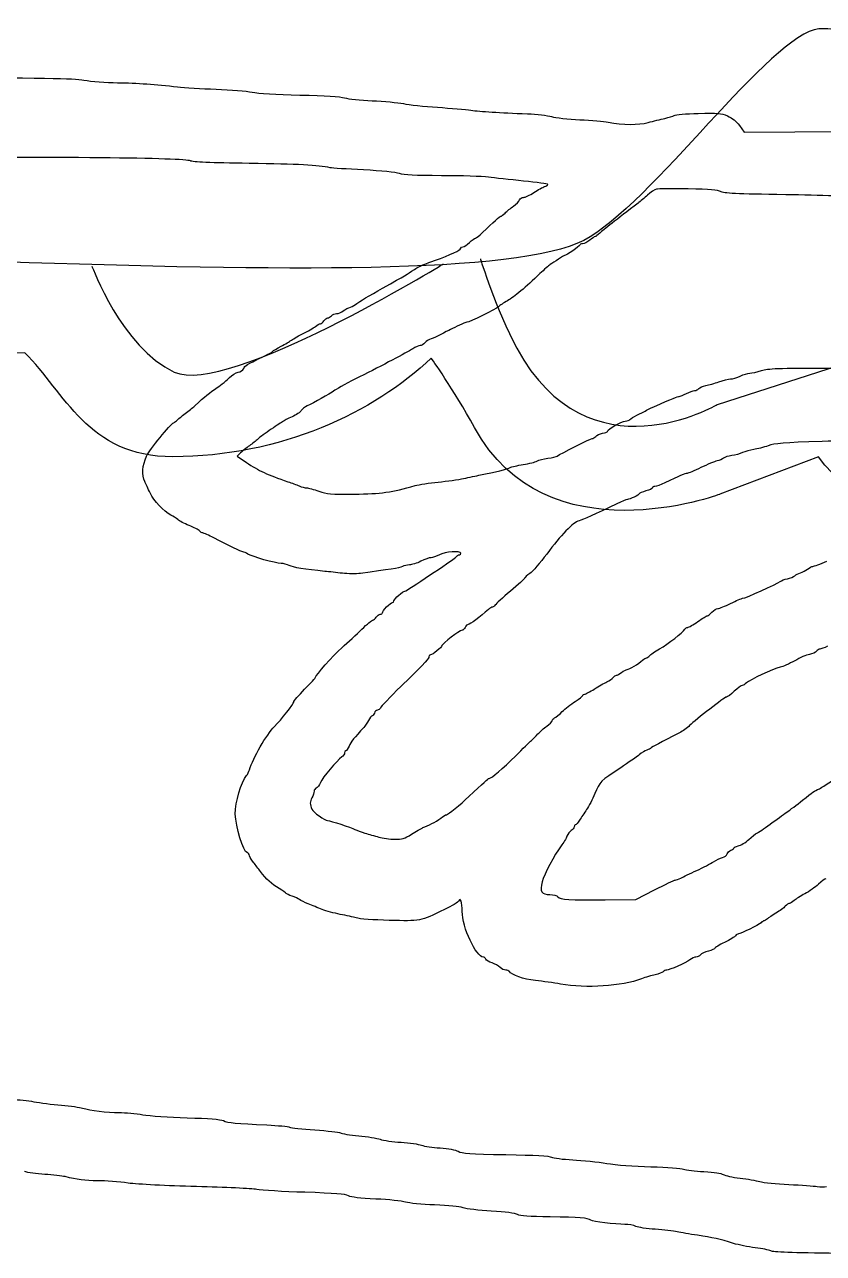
# Model space of a CAD drawing. Extents: x -192 to 192, y 100 to 188.
# Drawn here: x 48.11 to 66.67, y 137.76 to 166.3 of the extents above; entities that cross this region are included whole.
import ezdxf

# ---------------------------------------------------------------- set-up
doc = ezdxf.new("R2010")
doc.units = 0
doc.layers.add('Cut', color=7, linetype='CONTINUOUS')
doc.layers.add('Image', color=7, linetype='CONTINUOUS')

msp = doc.modelspace()

# ---------------------------------------------------------------- linework, layer by layer
at = {"layer": 'Cut', "color": 5}
for points in [[(64.212613, 157.477252), (67.020206, 158.379696), (67.621831, 161.036885), (68.92536, 164.94746)], [(48.111973, 158.674408), (37.98484, 158.450631)], [(66.557708, 156.261417), (64.266879, 155.390244)]]:
    msp.add_lwpolyline(points, dxfattribs=at)
for points in [[(66.568985, 166.20085), (65.466, 166.100579), (62.658408, 162.089731), (61.104204, 161.28756)], [(68.92536, 164.94746), (68.92536, 164.94746), (67.671969, 166.301123), (66.568985, 166.20085)], [(61.104204, 161.28756), (59.550002, 160.485392), (53.98495, 160.585663), (47.617727, 160.786204)], [(51.588671, 158.230371), (52.816417, 157.659327), (57.842781, 160.743962), (57.842781, 160.743962)], [(58.701933, 160.85935), (58.701933, 160.85935), (59.067521, 159.669762), (59.550002, 158.780779)], [(49.675679, 160.685858), (49.675679, 160.685858), (50.360929, 158.801415), (51.588671, 158.230371)], [(59.550002, 158.780779), (61.215492, 155.712067), (64.212613, 157.477252), (64.212613, 157.477252)], [(51.557708, 156.261417), (49.557708, 156.261417), (49.057708, 157.761417), (48.111973, 158.674408)], [(57.557708, 158.553083), (56.234217, 157.292158), (54.057708, 156.261417), (51.557708, 156.261417)], [(58.562602, 156.943771), (58.080121, 157.832754), (57.557708, 158.553083), (57.557708, 158.553083)], [(64.266879, 155.390244), (64.266879, 155.390244), (60.228092, 153.875058), (58.562602, 156.943771)], [(73.285744, 155.261417), (73.285744, 155.261417), (68.033798, 154.049808), (66.557708, 156.261417)]]:
    msp.add_open_spline(points, degree=3, dxfattribs=at)
at = {"layer": 'Image', "color": 7}
for points in [[(64.722892, 163.954292), (64.830975, 163.803783), (68.357475, 163.823025)], [(53.13035, 156.352787), (53.051308, 156.273133), (53.262892, 156.131258)], [(61.602788, 145.972025), (62.311371, 145.980042), (62.750038, 146.203604)]]:
    msp.add_lwpolyline(points, dxfattribs=at)
msp.add_lwpolyline([(57.098162, 147.491646)], close=True, dxfattribs=at)
for points in [[(45.406475, 165.074454), (48.663308, 165.064333), (49.227579, 165.055367), (49.489287, 165.009425)], [(49.489287, 165.009425), (49.656329, 164.980112), (50.005558, 164.953308), (50.265371, 164.94985)], [(50.265371, 164.94985), (50.743017, 164.943525), (51.1426, 164.916433), (51.665683, 164.854971)], [(51.665683, 164.854971), (51.823412, 164.836446), (52.225808, 164.81175), (52.55985, 164.800108)], [(52.55985, 164.800108), (52.893892, 164.788467), (53.270162, 164.757529), (53.395996, 164.731358)], [(53.395996, 164.731358), (53.539558, 164.701508), (53.954412, 164.676504), (54.509496, 164.664242)], [(54.509496, 164.664242), (55.104412, 164.651112), (55.443933, 164.629729), (55.546037, 164.598971)], [(55.546037, 164.598971), (55.629558, 164.573812), (55.918058, 164.543771), (56.187142, 164.532204)], [(56.187142, 164.532204), (56.456246, 164.520646), (56.782704, 164.489933), (56.9126, 164.46395)], [(56.9126, 164.46395), (57.042517, 164.437967), (57.39935, 164.399892), (57.705558, 164.379329)], [(57.705558, 164.379329), (58.011767, 164.358771), (58.360996, 164.328508), (58.481621, 164.312087)], [(58.481621, 164.312087), (58.709142, 164.281108), (59.131225, 164.254379), (59.797579, 164.228767)], [(59.797579, 164.228767), (60.010996, 164.220542), (60.261537, 164.191471), (60.354329, 164.164117)], [(60.354329, 164.164117), (60.447121, 164.136767), (60.743204, 164.103929), (61.012308, 164.091142)], [(62.986225, 164.122929), (63.079017, 164.143629), (63.177662, 164.175117), (63.205454, 164.192896)], [(63.205454, 164.192896), (63.233246, 164.210671), (63.484454, 164.231358), (63.763704, 164.238867)], [(63.763704, 164.238867), (64.228662, 164.251354), (64.285933, 164.24625), (64.443142, 164.17865)], [(64.443142, 164.17865), (64.562996, 164.127087), (64.647412, 164.059379), (64.722892, 163.954292)], [(61.012308, 164.091142), (61.281392, 164.078358), (61.577475, 164.053329), (61.670267, 164.035508)], [(61.670267, 164.035508), (62.018267, 163.968667), (62.374912, 163.965312), (62.601537, 164.026754)], [(62.601537, 164.026754), (62.720329, 164.058946), (62.893433, 164.102221), (62.986225, 164.122929)], [(51.961287, 163.1346), (51.835058, 163.202158), (48.915579, 163.232883), (44.714725, 163.210867)], [(53.327371, 163.075675), (52.423058, 163.088696), (52.0141, 163.106338), (51.961287, 163.1346)], [(55.208579, 162.976104), (54.923871, 163.035321), (54.473162, 163.059175), (53.327371, 163.075675)], [(55.984642, 162.924121), (55.604204, 162.943058), (55.254975, 162.966446), (55.208579, 162.976104)], [(56.820954, 162.841283), (56.733058, 162.8707), (56.405121, 162.903179), (55.984642, 162.924121)], [(57.799475, 162.790796), (57.169412, 162.792379), (56.930183, 162.804713), (56.820954, 162.841283)], [(58.886496, 162.755733), (58.747308, 162.773871), (58.258142, 162.789646), (57.799475, 162.790796)], [(59.704746, 162.666288), (59.393892, 162.697342), (59.025683, 162.7376), (58.886496, 162.755733)], [(60.269933, 162.585525), (60.269933, 162.598888), (60.0156, 162.635233), (59.704746, 162.666288)], [(59.945871, 162.400388), (60.0406, 162.462896), (60.152246, 162.524654), (60.193996, 162.537633)], [(60.193996, 162.537633), (60.235767, 162.550613), (60.269933, 162.572167), (60.269933, 162.585525)], [(62.791683, 162.476742), (62.750225, 162.466021), (62.65785, 162.404829), (62.586454, 162.340771)], [(63.534017, 162.483387), (63.167204, 162.49045), (62.833162, 162.487512), (62.791683, 162.476742)], [(64.285308, 162.420954), (64.221162, 162.458596), (64.041017, 162.473571), (63.534017, 162.483387)], [(59.472058, 162.084296), (59.538933, 162.130692), (59.6026, 162.195221), (59.613517, 162.2277)], [(59.613517, 162.2277), (59.624433, 162.260175), (59.664933, 162.28675), (59.703517, 162.28675)], [(59.703517, 162.28675), (59.7421, 162.28675), (59.851162, 162.337879), (59.945871, 162.400388)], [(62.367121, 162.155654), (61.865162, 161.770642), (61.55385, 161.525925), (61.479287, 161.457758)], [(62.586454, 162.340771), (62.515037, 162.276712), (62.41635, 162.193404), (62.367121, 162.155654)], [(65.803704, 162.348533), (64.634496, 162.367208), (64.354079, 162.380579), (64.285308, 162.420954)], [(67.558308, 162.29055), (67.381996, 162.309846), (66.592433, 162.335942), (65.803704, 162.348533)], [(59.175371, 161.8481), (59.188537, 161.8481), (59.233308, 161.882263), (59.274871, 161.924017)], [(59.274871, 161.924017), (59.316454, 161.965775), (59.405183, 162.0379), (59.472058, 162.084296)], [(58.749392, 161.468496), (59.0071, 161.719075), (59.151892, 161.8481), (59.175371, 161.8481)], [(58.44785, 161.240738), (58.504787, 161.296413), (58.566662, 161.341963), (58.585329, 161.341963)], [(58.585329, 161.341963), (58.603975, 161.341963), (58.677808, 161.398904), (58.749392, 161.468496)], [(61.242329, 161.291342), (61.187204, 161.24495), (61.112892, 161.206987), (61.077183, 161.206987)], [(61.366058, 161.3757), (61.353142, 161.3757), (61.297475, 161.337738), (61.242329, 161.291342)], [(61.479287, 161.457758), (61.429912, 161.412625), (61.378954, 161.3757), (61.366058, 161.3757)], [(57.638017, 160.823796), (58.011475, 160.951004), (58.245392, 161.0599), (58.245392, 161.106546)], [(58.245392, 161.106546), (58.245392, 161.124675), (58.267642, 161.139508), (58.294829, 161.139508)], [(58.294829, 161.139508), (58.322037, 161.139508), (58.390871, 161.185063), (58.44785, 161.240738)], [(61.012308, 161.178287), (61.012308, 161.153558), (60.693642, 160.93705), (60.657246, 160.93705)], [(61.077183, 161.206987), (61.041496, 161.206987), (61.012308, 161.194071), (61.012308, 161.178287)], [(57.169017, 160.614942), (57.250662, 160.669763), (57.461725, 160.763746), (57.638017, 160.823796)], [(60.324329, 160.725538), (60.289287, 160.702679), (60.1816, 160.608062), (60.085037, 160.515271)], [(60.5161, 160.852071), (60.445683, 160.805338), (60.359392, 160.7484), (60.324329, 160.725538)], [(60.657246, 160.93705), (60.650079, 160.93705), (60.586517, 160.898804), (60.5161, 160.852071)], [(56.423308, 160.175733), (57.004308, 160.501075), (56.964454, 160.4776), (57.169017, 160.614942)], [(60.085037, 160.515271), (59.755829, 160.198946), (59.48835, 159.975508), (59.330746, 159.885188)], [(55.832808, 159.82335), (55.869933, 159.856088), (56.135642, 160.014658), (56.423308, 160.175733)], [(59.330746, 159.885188), (59.244162, 159.835575), (59.150558, 159.77315), (59.122725, 159.746483)], [(55.242329, 159.53675), (55.265433, 159.564588), (55.318371, 159.587363), (55.359996, 159.587363)], [(55.359996, 159.587363), (55.401621, 159.587363), (55.471892, 159.615633), (55.516142, 159.650196)], [(55.516142, 159.650196), (55.560392, 159.684763), (55.634579, 159.724475), (55.680975, 159.738433)], [(55.680975, 159.738433), (55.727371, 159.752396), (55.795704, 159.790608), (55.832808, 159.82335)], [(59.122725, 159.746483), (59.059204, 159.685608), (58.447933, 159.384904), (58.387725, 159.384904)], [(54.567475, 159.114083), (54.6881, 159.175421), (54.823017, 159.25385), (54.867267, 159.288383)], [(54.867267, 159.288383), (54.911517, 159.322908), (54.964808, 159.351167), (54.985683, 159.351167)], [(54.985683, 159.351167), (55.006558, 159.351167), (55.0426, 159.381533), (55.065767, 159.41865)], [(55.065767, 159.41865), (55.088954, 159.455767), (55.128704, 159.486138), (55.154121, 159.486138)], [(55.154121, 159.486138), (55.179517, 159.486138), (55.219225, 159.508913), (55.242329, 159.53675)], [(58.218371, 159.3202), (58.149746, 159.284625), (58.055621, 159.238883), (58.009225, 159.218554)], [(58.387725, 159.384904), (58.363204, 159.384904), (58.286996, 159.355787), (58.218371, 159.3202)], [(54.297537, 158.961317), (54.325371, 158.983996), (54.44685, 159.052746), (54.567475, 159.114083)], [(57.555642, 159.000367), (57.506954, 158.988146), (57.441475, 158.948192), (57.410121, 158.911583)], [(57.784537, 159.102087), (57.70735, 159.058362), (57.60435, 159.012587), (57.555642, 159.000367)], [(58.009225, 159.218554), (57.962829, 159.198225), (57.861725, 159.145817), (57.784537, 159.102087)], [(53.632767, 158.577404), (53.758933, 158.638275), (53.868892, 158.698958), (53.8771, 158.712254)], [(53.8771, 158.712254), (53.885329, 158.725554), (53.971892, 158.777746), (54.069475, 158.828246)], [(54.069475, 158.828246), (54.167079, 158.878742), (54.269704, 158.938625), (54.297537, 158.961317)], [(57.131933, 158.771287), (56.971683, 158.671592), (56.433496, 158.387554), (55.890412, 158.116067)], [(57.301579, 158.8449), (57.273225, 158.8449), (57.196892, 158.811704), (57.131933, 158.771287)], [(57.410121, 158.911583), (57.378787, 158.874971), (57.329933, 158.844963), (57.301579, 158.8449)], [(53.202579, 158.311504), (53.236121, 158.382775), (53.260246, 158.397671), (53.632767, 158.577404)], [(52.873996, 158.101529), (52.930767, 158.158292), (53.020704, 158.213429), (53.07385, 158.224067)], [(53.07385, 158.224067), (53.126996, 158.234696), (53.184933, 158.274038), (53.202579, 158.311504)], [(64.740829, 158.136437), (64.815058, 158.172288), (64.914787, 158.202142), (64.962454, 158.202771)], [(64.962454, 158.202771), (65.010121, 158.203812), (65.1316, 158.230496), (65.232392, 158.262971)], [(65.232392, 158.262971), (65.395537, 158.315533), (65.578683, 158.322021), (66.900329, 158.322021)], [(52.070537, 157.452475), (52.294579, 157.657629), (52.41685, 157.757442), (52.580933, 157.869121)], [(52.580933, 157.869121), (52.68535, 157.940179), (52.817225, 158.044758), (52.873996, 158.101529)], [(55.890412, 158.116067), (55.643704, 157.992738), (55.385558, 157.853338), (55.316787, 157.806292)], [(63.776246, 157.846096), (63.797725, 157.871992), (63.871704, 157.903246), (63.940642, 157.91555)], [(63.940642, 157.91555), (64.009579, 157.927867), (64.146267, 157.967408), (64.244392, 158.003442)], [(64.244392, 158.003442), (64.342517, 158.039471), (64.463996, 158.069458), (64.514329, 158.070092)], [(64.514329, 158.070092), (64.564662, 158.071133), (64.6666, 158.100575), (64.740829, 158.136437)], [(55.316787, 157.806292), (55.1736, 157.708333), (54.838162, 157.51815), (54.678392, 157.444321)], [(62.733162, 157.423408), (63.177704, 157.620221), (63.284683, 157.664046), (63.320579, 157.664046)], [(63.320579, 157.664046), (63.342267, 157.664046), (63.419558, 157.694412), (63.49235, 157.731529)], [(63.49235, 157.731529), (63.565162, 157.768646), (63.650017, 157.799013), (63.680933, 157.799013)], [(63.680933, 157.799013), (63.711871, 157.799013), (63.754746, 157.820196), (63.776246, 157.846096)], [(51.6636, 157.119958), (51.694954, 157.150113), (51.787954, 157.226833), (51.870267, 157.29045)], [(51.870267, 157.29045), (51.952579, 157.354075), (52.042704, 157.426979), (52.070537, 157.452475)], [(54.537517, 157.333625), (54.519683, 157.300304), (54.424246, 157.23575), (54.325412, 157.190167)], [(54.678392, 157.444321), (54.618746, 157.416767), (54.55535, 157.366942), (54.537517, 157.333625)], [(62.340392, 157.227758), (62.417225, 157.2631), (62.502871, 157.306463), (62.530704, 157.3241)], [(62.530704, 157.3241), (62.558537, 157.341754), (62.649642, 157.386429), (62.733162, 157.423408)], [(50.942933, 156.272667), (51.019142, 156.433721), (51.493621, 157.017938), (51.576287, 157.052471)], [(51.576287, 157.052471), (51.592954, 157.059429), (51.632246, 157.0898), (51.6636, 157.119958)], [(54.111996, 157.0816), (54.093433, 157.067458), (53.971954, 156.986521), (53.842058, 156.901721)], [(54.325412, 157.190167), (54.2266, 157.144583), (54.130558, 157.095729), (54.111996, 157.0816)], [(61.653412, 156.8523), (61.653412, 156.900454), (61.985329, 157.090425), (62.069475, 157.090425)], [(62.069475, 157.090425), (62.116808, 157.090425), (62.165725, 157.106863), (62.178121, 157.12695)], [(62.178121, 157.12695), (62.190558, 157.14705), (62.263579, 157.192412), (62.340392, 157.227758)], [(53.842058, 156.901721), (53.712142, 156.816921), (53.572787, 156.7146), (53.532371, 156.67435)], [(61.301704, 156.685517), (61.323579, 156.685517), (61.360017, 156.707883), (61.382725, 156.735233)], [(61.382725, 156.735233), (61.405412, 156.762575), (61.4756, 156.794642), (61.538683, 156.806475)], [(61.538683, 156.806475), (61.601767, 156.818304), (61.653412, 156.838929), (61.653412, 156.8523)], [(53.334142, 156.516804), (53.265537, 156.470408), (53.173829, 156.3966), (53.13035, 156.352787)], [(53.532371, 156.67435), (53.491954, 156.634092), (53.402767, 156.5632), (53.334142, 156.516804)], [(60.488454, 156.278838), (60.554537, 156.331633), (61.262204, 156.685517), (61.301704, 156.685517)], [(65.056558, 156.430321), (64.975704, 156.418775), (64.858037, 156.386237), (64.795079, 156.358021)], [(65.389475, 156.516662), (65.287246, 156.480737), (65.137433, 156.441879), (65.056558, 156.430321)], [(66.646287, 156.618575), (65.736579, 156.5875), (65.547371, 156.572154), (65.389475, 156.516662)], [(67.999621, 156.619742), (67.801433, 156.644596), (67.397933, 156.644246), (66.646287, 156.618575)], [(50.901954, 155.684421), (50.829121, 155.835217), (50.845204, 156.066088), (50.942933, 156.272667)], [(59.699162, 156.080875), (59.834954, 156.101946), (59.977162, 156.138575), (60.015204, 156.162271)], [(60.015204, 156.162271), (60.053267, 156.185975), (60.167517, 156.215675), (60.269121, 156.228287)], [(60.269121, 156.228287), (60.370725, 156.240887), (60.469433, 156.263633), (60.488454, 156.278838)], [(64.200954, 156.16535), (64.145267, 156.152613), (63.975933, 156.082237), (63.824642, 156.008975)], [(64.352787, 156.230146), (64.324954, 156.207242), (64.256621, 156.178079), (64.200954, 156.16535)], [(64.542017, 156.28925), (64.465787, 156.279654), (64.380621, 156.25305), (64.352787, 156.230146)], [(64.795079, 156.358021), (64.732142, 156.329792), (64.618267, 156.298842), (64.542017, 156.28925)], [(53.262892, 156.131258), (53.555704, 155.9349), (53.751829, 155.844067), (54.2301, 155.683288)], [(58.700954, 155.838542), (59.034329, 155.904908), (59.334912, 155.979754), (59.393058, 156.010871)], [(59.393058, 156.010871), (59.425621, 156.028312), (59.563392, 156.059821), (59.699162, 156.080875)], [(63.506308, 155.875758), (63.463808, 155.875758), (63.321246, 155.814883), (62.985746, 155.653471)], [(63.824642, 156.008975), (63.67335, 155.935704), (63.5301, 155.875758), (63.506308, 155.875758)], [(51.0271, 155.420187), (50.983642, 155.512979), (50.927329, 155.631879), (50.901954, 155.684421)], [(54.2301, 155.683288), (54.3136, 155.655208), (54.429767, 155.611087), (54.488246, 155.585254)], [(54.488246, 155.585254), (54.546725, 155.559408), (54.626392, 155.538279), (54.665267, 155.538279)], [(55.772308, 155.393154), (56.388829, 155.399271), (56.648329, 155.435637), (57.182537, 155.590854)], [(57.182537, 155.590854), (57.275329, 155.617825), (57.518287, 155.655313), (57.722412, 155.674175)], [(57.722412, 155.674175), (57.926558, 155.693042), (58.192287, 155.730187), (58.312912, 155.756717)], [(58.312912, 155.756717), (58.433537, 155.78325), (58.608162, 155.820079), (58.700954, 155.838542)], [(62.757975, 155.572075), (62.725767, 155.572075), (62.699412, 155.557113), (62.699412, 155.538821)], [(62.985746, 155.653471), (62.892683, 155.608696), (62.790183, 155.572075), (62.757975, 155.572075)], [(51.507975, 154.908325), (51.342829, 154.993725), (51.111517, 155.239963), (51.0271, 155.420187)], [(54.665267, 155.538279), (54.704142, 155.538279), (54.830912, 155.50425), (54.946975, 155.462675)], [(54.946975, 155.462675), (55.13935, 155.393746), (55.212329, 155.387608), (55.772308, 155.393154)], [(62.395725, 155.405613), (62.395725, 155.377392), (62.174121, 155.268396), (62.116767, 155.268396)], [(62.547579, 155.467329), (62.464058, 155.4463), (62.395725, 155.418529), (62.395725, 155.405613)], [(62.699412, 155.538821), (62.699412, 155.520525), (62.631079, 155.488354), (62.547579, 155.467329)], [(61.873267, 155.170467), (61.361892, 154.9238), (61.081017, 154.797596), (60.995787, 154.7762)], [(62.116767, 155.268396), (62.094496, 155.268396), (61.984933, 155.224329), (61.873267, 155.170467)], [(51.668475, 154.800796), (51.635579, 154.8313), (51.56335, 154.879688), (51.507975, 154.908325)], [(51.933267, 154.664288), (51.820538, 154.708867), (51.701371, 154.7703), (51.668475, 154.800796)], [(60.995787, 154.7762), (60.864558, 154.743271), (60.565204, 154.435171), (60.2446, 154.003058)], [(52.176017, 154.53775), (52.155267, 154.562775), (52.046017, 154.619713), (51.933267, 154.664288)], [(52.251808, 154.491533), (52.230892, 154.491533), (52.196787, 154.512742), (52.176017, 154.53775)], [(52.509183, 154.375083), (52.388558, 154.438729), (52.272746, 154.491133), (52.251808, 154.491533)], [(53.183808, 154.053625), (53.145162, 154.053625), (52.869475, 154.184988), (52.509183, 154.375083)], [(53.299037, 154.001925), (53.255662, 154.03035), (53.203808, 154.053625), (53.183808, 154.053625)], [(54.071454, 153.784096), (53.941517, 153.785138), (53.395683, 153.938617), (53.299037, 154.001925)], [(56.948496, 153.142629), (56.984662, 153.142629), (58.053454, 153.855488), (58.120162, 153.9241)], [(57.554162, 153.917633), (57.516767, 153.916592), (57.410267, 153.879233), (57.317475, 153.833596)], [(57.748058, 153.986183), (57.678808, 153.949067), (57.591558, 153.918217), (57.554162, 153.917633)], [(58.245392, 154.019929), (58.245392, 154.082488), (57.881725, 154.057813), (57.748058, 153.986183)], [(58.120162, 153.9241), (58.153371, 153.958242), (58.195121, 153.986183), (58.212954, 153.986183)], [(58.212954, 153.986183), (58.230787, 153.986183), (58.245392, 154.001371), (58.245392, 154.019929)], [(60.2446, 154.003058), (60.093142, 153.798917), (59.915412, 153.595767), (59.849662, 153.551617)], [(54.259933, 153.735054), (54.208225, 153.761804), (54.123413, 153.783862), (54.071454, 153.784096)], [(55.090475, 153.6002), (54.620308, 153.646438), (54.344808, 153.691167), (54.259933, 153.735054)], [(55.494267, 153.555725), (55.364975, 153.571054), (55.183267, 153.591071), (55.090475, 153.6002)], [(56.888517, 153.712408), (56.826683, 153.679308), (56.570975, 153.637175), (55.916037, 153.552142)], [(57.053746, 153.750296), (57.001496, 153.750296), (56.927142, 153.733075), (56.888517, 153.712408)], [(57.317475, 153.833596), (57.224683, 153.78795), (57.105996, 153.750463), (57.053746, 153.750296)], [(66.141121, 153.56505), (66.187517, 153.579083), (66.261704, 153.618837), (66.305954, 153.6534)], [(66.305954, 153.6534), (66.350204, 153.687967), (66.405954, 153.716246), (66.429808, 153.716246)], [(66.429808, 153.716246), (66.453683, 153.716246), (66.599683, 153.769779), (66.754246, 153.835221)], [(55.916037, 153.552142), (55.81335, 153.538804), (55.623558, 153.540437), (55.494267, 153.555725)], [(59.7301, 153.443842), (59.7301, 153.428713), (59.582037, 153.292487), (59.4011, 153.141133)], [(59.849662, 153.551617), (59.783892, 153.507479), (59.7301, 153.458975), (59.7301, 153.443842)], [(64.794496, 152.973917), (64.849142, 152.973917), (65.60235, 153.309896), (65.668746, 153.363883)], [(65.668746, 153.363883), (65.696579, 153.386521), (65.772496, 153.416025), (65.837454, 153.429438)], [(65.837454, 153.429438), (65.902412, 153.442837), (65.978329, 153.4731), (66.006162, 153.496679)], [(66.006162, 153.496679), (66.033996, 153.520258), (66.094725, 153.551025), (66.141121, 153.56505)], [(56.693246, 152.914867), (56.693246, 152.955725), (56.902704, 153.142629), (56.948496, 153.142629)], [(59.4011, 153.141133), (59.220162, 152.989767), (59.059975, 152.844675), (59.045142, 152.818692)], [(56.423308, 152.639088), (56.423308, 152.659067), (56.467683, 152.719804), (56.521933, 152.774054)], [(56.521933, 152.774054), (56.576183, 152.828296), (56.636912, 152.872688), (56.656912, 152.872688)], [(56.656912, 152.872688), (56.676892, 152.872688), (56.693246, 152.891667), (56.693246, 152.914867)], [(58.986079, 152.771463), (58.968433, 152.771463), (58.924746, 152.744892), (58.888954, 152.712417)], [(59.045142, 152.818692), (59.030287, 152.792721), (59.003704, 152.771463), (58.986079, 152.771463)], [(64.08285, 152.653363), (64.126433, 152.699758), (64.188975, 152.737721), (64.221829, 152.737721)], [(64.221829, 152.737721), (64.254704, 152.737721), (64.387475, 152.790863), (64.516912, 152.855817)], [(64.516912, 152.855817), (64.646329, 152.920771), (64.771246, 152.973917), (64.794496, 152.973917)], [(55.947663, 152.256892), (56.068204, 152.372879), (56.182913, 152.467779), (56.202579, 152.467779)], [(56.202579, 152.467779), (56.222267, 152.467779), (56.257329, 152.49815), (56.280496, 152.535267)], [(56.280496, 152.535267), (56.303683, 152.572383), (56.345287, 152.60275), (56.372975, 152.60275)], [(56.372975, 152.60275), (56.400642, 152.60275), (56.423308, 152.619096), (56.423308, 152.639088)], [(58.888954, 152.712417), (58.701183, 152.542017), (58.461058, 152.366554), (58.415621, 152.366554)], [(63.51935, 152.299113), (63.541621, 152.299113), (63.647308, 152.359867), (63.754204, 152.434079)], [(63.754204, 152.434079), (63.861121, 152.508283), (63.960975, 152.569008), (63.9761, 152.569008)], [(63.9761, 152.569008), (63.991225, 152.569008), (64.039267, 152.606967), (64.08285, 152.653363)], [(55.48535, 151.826854), (55.619079, 151.947379), (55.827121, 152.140904), (55.947663, 152.256892)], [(58.276079, 152.231588), (58.224954, 152.231588), (57.808267, 151.91655), (57.807454, 151.877292)], [(58.346662, 152.299071), (58.326787, 152.261954), (58.295037, 152.231588), (58.276079, 152.231588)], [(58.415621, 152.366554), (58.397558, 152.366554), (58.366517, 152.336187), (58.346662, 152.299071)], [(62.863642, 151.79965), (63.067454, 151.915883), (63.4076, 152.178188), (63.45185, 152.253283)], [(63.45185, 152.253283), (63.466683, 152.278467), (63.497058, 152.299079), (63.51935, 152.299113)], [(57.807454, 151.877292), (57.806412, 151.836171), (57.588204, 151.657967), (57.538642, 151.657967)], [(66.771579, 151.860421), (66.691496, 151.823304), (66.609829, 151.792933), (66.590121, 151.792933)], [(54.871163, 151.138638), (54.871163, 151.186088), (55.268954, 151.631817), (55.48535, 151.826854)], [(57.5031, 151.615283), (57.5031, 151.567033), (57.489725, 151.552829), (56.856767, 150.929008)], [(57.538642, 151.657967), (57.519079, 151.657967), (57.5031, 151.638754), (57.5031, 151.615283)], [(62.471662, 151.537758), (62.504121, 151.566754), (62.544017, 151.590479), (62.560308, 151.590479)], [(62.560308, 151.590479), (62.5766, 151.590479), (62.608746, 151.61315), (62.631746, 151.640871)], [(62.631746, 151.640871), (62.654746, 151.668596), (62.7591, 151.740042), (62.863642, 151.79965)], [(66.348621, 151.671208), (66.280892, 151.658967), (66.126788, 151.592063), (66.006163, 151.522533)], [(66.513038, 151.743208), (66.49035, 151.715867), (66.41635, 151.683463), (66.348621, 151.671208)], [(66.590121, 151.792933), (66.570413, 151.792933), (66.535725, 151.770558), (66.513038, 151.743208)], [(61.9816, 151.253058), (62.028808, 151.290175), (62.087454, 151.320542), (62.111975, 151.320542)], [(62.111975, 151.320542), (62.159246, 151.320542), (62.372787, 151.4495), (62.471662, 151.537758)], [(65.668746, 151.370671), (65.50885, 151.336213), (64.95785, 151.081729), (64.88435, 151.008425)], [(66.006163, 151.522533), (65.885538, 151.453013), (65.733683, 151.384675), (65.668746, 151.370671)], [(54.618079, 150.861708), (54.757267, 151.004104), (54.871163, 151.128717), (54.871163, 151.138638)], [(61.349725, 150.866308), (61.451787, 150.930525), (61.582058, 151.004979), (61.639204, 151.03175)], [(61.639204, 151.03175), (61.696371, 151.058533), (61.762767, 151.104096), (61.786746, 151.133008)], [(61.786746, 151.133008), (61.810746, 151.161912), (61.8451, 151.185571), (61.8631, 151.185571)], [(61.8631, 151.185571), (61.8811, 151.185571), (61.934433, 151.215942), (61.9816, 151.253058)], [(64.88435, 151.008425), (64.851808, 150.97595), (64.807892, 150.949375), (64.786767, 150.949375)], [(54.365017, 150.564725), (54.365017, 150.585688), (54.478892, 150.719329), (54.618079, 150.861708)], [(56.856767, 150.929008), (56.60335, 150.67925), (56.387454, 150.452596), (56.376996, 150.425329)], [(60.902642, 150.577337), (61.000058, 150.639738), (61.079787, 150.703425), (61.079787, 150.718854)], [(61.079787, 150.718854), (61.079787, 150.734292), (61.098767, 150.747512), (61.121954, 150.748229)], [(61.121954, 150.748229), (61.145162, 150.749271), (61.247642, 150.802092), (61.349725, 150.866308)], [(64.601933, 150.814408), (64.521413, 150.740175), (64.439413, 150.679438), (64.419704, 150.679438)], [(64.786767, 150.949375), (64.765642, 150.949375), (64.682475, 150.888642), (64.601933, 150.814408)], [(53.914163, 149.994017), (54.078329, 150.159133), (54.365017, 150.522029), (54.365017, 150.564725)], [(60.6046, 150.341233), (60.671079, 150.408688), (60.805204, 150.514933), (60.902642, 150.577337)], [(64.419704, 150.679438), (64.378829, 150.679438), (63.710308, 150.161092), (63.564704, 150.016508)], [(56.185725, 150.240792), (56.168912, 150.240792), (56.131162, 150.194425), (56.101871, 150.137771)], [(56.237767, 150.308275), (56.225975, 150.271158), (56.202558, 150.240792), (56.185725, 150.240792)], [(56.308579, 150.375758), (56.281412, 150.375758), (56.249537, 150.345392), (56.237767, 150.308275)], [(56.376996, 150.425329), (56.366558, 150.398071), (56.335746, 150.375758), (56.308579, 150.375758)], [(60.370267, 150.132179), (60.370267, 150.155958), (60.396496, 150.185133), (60.427454, 150.197008)], [(60.427454, 150.197008), (60.458392, 150.208879), (60.5381, 150.273783), (60.6046, 150.341233)], [(53.335913, 148.992313), (53.415433, 149.261808), (53.73285, 149.811658), (53.914163, 149.994017)], [(55.991329, 149.97415), (55.770892, 149.740833), (55.688767, 149.636592), (55.649829, 149.540638)], [(56.101871, 150.137771), (56.072558, 150.081104), (56.022829, 150.007471), (55.991329, 149.97415)], [(60.037225, 149.822438), (60.085517, 149.876225), (60.179996, 149.958196), (60.247183, 150.004592)], [(60.247183, 150.004592), (60.314371, 150.050988), (60.369746, 150.1084), (60.370267, 150.132179)], [(63.564704, 150.016508), (63.511704, 149.963879), (63.405413, 149.888875), (63.328496, 149.849842)], [(59.515183, 149.308929), (59.684621, 149.478129), (59.851642, 149.640871), (59.886329, 149.670596)], [(59.886329, 149.670596), (59.921037, 149.700321), (59.988933, 149.76865), (60.037225, 149.822438)], [(63.328496, 149.849842), (62.8916, 149.628079), (62.680642, 149.515413), (62.665663, 149.495854)], [(55.546037, 149.382271), (55.546037, 149.355488), (55.518246, 149.313729), (55.484246, 149.289479)], [(55.575683, 149.430975), (55.559392, 149.430975), (55.546037, 149.409054), (55.546037, 149.382271)], [(55.649829, 149.540638), (55.62535, 149.480321), (55.591996, 149.430975), (55.575683, 149.430975)], [(58.905537, 148.789858), (58.955412, 148.789858), (59.22635, 149.020571), (59.515183, 149.308929)], [(62.3931, 149.339225), (62.336183, 149.291333), (62.142683, 149.156067), (61.963079, 149.038633)], [(62.572683, 149.450058), (62.53085, 149.436992), (62.450038, 149.387117), (62.3931, 149.339225)], [(62.665663, 149.495854), (62.656392, 149.483725), (62.614558, 149.463113), (62.572683, 149.450058)], [(55.484246, 149.289479), (55.367308, 149.206029), (55.030537, 148.806563), (54.983579, 148.695613)], [(61.963079, 149.038633), (61.497392, 148.73415), (61.468121, 148.704921), (61.361975, 148.438558)], [(53.006829, 147.963171), (53.005371, 148.236633), (53.142433, 148.703254), (53.26935, 148.857342)], [(53.26935, 148.857342), (53.292267, 148.885179), (53.322225, 148.945917), (53.335913, 148.992313)], [(58.43535, 148.36925), (58.764912, 148.681554), (58.885954, 148.789858), (58.905537, 148.789858)], [(66.579788, 148.549963), (66.626183, 148.57045), (66.8151, 148.693546), (66.9996, 148.823504)], [(54.837246, 148.491008), (54.837246, 148.460525), (54.814621, 148.392617), (54.787246, 148.340117)], [(54.886996, 148.565463), (54.859746, 148.555025), (54.83735, 148.521504), (54.837246, 148.491008)], [(54.983579, 148.695613), (54.957725, 148.634488), (54.914246, 148.575925), (54.886996, 148.565463)], [(61.361975, 148.438558), (61.309538, 148.307004), (61.223746, 148.138629), (61.171288, 148.0644)], [(66.187267, 148.283133), (66.435558, 148.482625), (66.450933, 148.493063), (66.579788, 148.549963)], [(54.787246, 148.340117), (54.737537, 148.244825), (54.737121, 148.184367), (54.785371, 148.072783)], [(57.912058, 147.9463), (57.945225, 147.9463), (58.243225, 148.187167), (58.43535, 148.36925)], [(65.820579, 148.004358), (65.894808, 148.055275), (66.059829, 148.180725), (66.187267, 148.283133)], [(53.281787, 147.069), (53.198454, 147.069), (53.008225, 147.687613), (53.006829, 147.963171)], [(54.785371, 148.072783), (54.813621, 148.007504), (55.087183, 147.811638), (55.151225, 147.810838)], [(57.570579, 147.739829), (57.635538, 147.769879), (57.7316, 147.828625), (57.784058, 147.870379)], [(57.784058, 147.870379), (57.836517, 147.912138), (57.894121, 147.9463), (57.912058, 147.9463)], [(61.171288, 148.0644), (61.11885, 147.990167), (61.044933, 147.880079), (61.007038, 147.819767)], [(65.432538, 147.725846), (65.571725, 147.828108), (65.74635, 147.953429), (65.820579, 148.004358)], [(55.151225, 147.810838), (55.218392, 147.809796), (55.696225, 147.655054), (55.784371, 147.605546)], [(55.784371, 147.605546), (55.829558, 147.580146), (55.934892, 147.540971), (56.018412, 147.518504)], [(57.098183, 147.491633), (57.200267, 147.555617), (57.321725, 147.625338), (57.368121, 147.646575)], [(57.368121, 147.646575), (57.414517, 147.667808), (57.505621, 147.709775), (57.570579, 147.739829)], [(60.877329, 147.660683), (60.877329, 147.6335), (60.848558, 147.595854), (60.813392, 147.577042)], [(60.907725, 147.710104), (60.891017, 147.710104), (60.877329, 147.687867), (60.877329, 147.660683)], [(61.007038, 147.819767), (60.969142, 147.75945), (60.924454, 147.710104), (60.907725, 147.710104)], [(65.128871, 147.518238), (65.156704, 147.530171), (65.29335, 147.623596), (65.432538, 147.725846)], [(56.018412, 147.518504), (56.101912, 147.496021), (56.246162, 147.455046), (56.338954, 147.427442)], [(56.338954, 147.427442), (56.431746, 147.399833), (56.598767, 147.376817), (56.710121, 147.376279)], [(56.710121, 147.376279), (56.883454, 147.375238), (56.939287, 147.392054), (57.098162, 147.491646)], [(60.713621, 147.449317), (60.693913, 147.397892), (60.632663, 147.295075), (60.577496, 147.220842)], [(60.813392, 147.577042), (60.778225, 147.558221), (60.733329, 147.500742), (60.713621, 147.449317)], [(64.695017, 147.221904), (64.75335, 147.234704), (64.863433, 147.301746), (64.939642, 147.370867)], [(64.939642, 147.370867), (65.015871, 147.439988), (65.101017, 147.5063), (65.128871, 147.518238)], [(53.338225, 146.993079), (53.325142, 147.034838), (53.299746, 147.069), (53.281787, 147.069)], [(60.577496, 147.220842), (60.422621, 147.012396), (60.184808, 146.563254), (60.137392, 146.38965)], [(64.326267, 146.952208), (64.376642, 146.964463), (64.426767, 147.002571), (64.437663, 147.036892)], [(64.437663, 147.036892), (64.448558, 147.071213), (64.487058, 147.108688), (64.523225, 147.120163)], [(64.523225, 147.120163), (64.559392, 147.131646), (64.588975, 147.153988), (64.588975, 147.169825)], [(64.588975, 147.169825), (64.588975, 147.185663), (64.636704, 147.209092), (64.695017, 147.221904)], [(53.433287, 146.830388), (53.394058, 146.878113), (53.351287, 146.951325), (53.338225, 146.993079)], [(53.588954, 146.631129), (53.542558, 146.692996), (53.472496, 146.782663), (53.433287, 146.830388)], [(63.728558, 146.651196), (63.877017, 146.720758), (64.051642, 146.811925), (64.1166, 146.853796)], [(64.1166, 146.853796), (64.181538, 146.895671), (64.275892, 146.939958), (64.326267, 146.952208)], [(54.021996, 146.234892), (53.853308, 146.332713), (53.724037, 146.451), (53.588954, 146.631129)], [(63.228121, 146.427538), (63.249808, 146.427538), (63.310558, 146.449692), (63.363079, 146.476317)], [(63.363079, 146.476317), (63.415621, 146.50295), (63.580079, 146.581646), (63.728558, 146.651196)], [(66.726892, 146.461217), (66.710912, 146.461217), (66.635746, 146.403125), (66.559871, 146.332637)], [(54.190037, 146.118933), (54.184246, 146.132492), (54.108579, 146.184675), (54.021996, 146.234892)], [(60.137392, 146.38965), (60.076621, 146.167196), (60.12285, 146.090471), (60.317621, 146.090471)], [(62.750038, 146.203604), (62.991288, 146.326575), (63.206433, 146.427338), (63.228121, 146.427538)], [(66.559871, 146.332637), (66.483996, 146.262146), (66.341746, 146.162554), (66.243746, 146.111308)], [(54.325017, 146.054367), (54.256621, 146.076313), (54.195892, 146.105371), (54.190037, 146.118933)], [(54.499996, 145.974208), (54.472162, 145.996342), (54.393412, 146.032417), (54.325017, 146.054367)], [(54.702433, 145.873921), (54.618933, 145.906933), (54.527829, 145.952067), (54.499996, 145.974208)], [(55.022996, 145.746858), (54.930204, 145.783733), (54.785954, 145.840904), (54.702433, 145.873921)], [(58.201683, 145.944496), (58.191037, 145.916763), (58.040892, 145.826437), (57.867996, 145.743771)], [(58.278621, 145.698029), (58.277579, 145.913821), (58.238537, 146.040513), (58.201683, 145.944496)], [(60.317621, 146.090471), (60.404496, 146.090471), (60.480704, 146.070542), (60.504767, 146.041538)], [(60.504767, 146.041538), (60.559475, 145.975633), (60.765871, 145.962567), (61.602788, 145.972025)], [(65.886892, 145.888017), (65.865433, 145.888017), (65.820496, 145.857788), (65.787058, 145.820842)], [(65.995746, 145.953087), (65.957329, 145.9173), (65.90835, 145.888017), (65.886892, 145.888017)], [(66.243746, 146.111308), (66.145767, 146.060071), (66.034162, 145.988875), (65.995746, 145.953087)], [(55.444767, 145.632812), (55.305579, 145.658667), (55.115787, 145.709988), (55.022996, 145.746858)], [(55.815933, 145.548), (55.750996, 145.568796), (55.583954, 145.606954), (55.444767, 145.632812)], [(57.867996, 145.743771), (57.290454, 145.467588), (57.313829, 145.472167), (56.584121, 145.492275)], [(58.770662, 144.639554), (58.603079, 144.639554), (58.279517, 145.335604), (58.278621, 145.698029)], [(65.570954, 145.662767), (65.485517, 145.612787), (65.395558, 145.551913), (65.371037, 145.527504)], [(65.787058, 145.820842), (65.753621, 145.783892), (65.656371, 145.712758), (65.570954, 145.662767)], [(56.584121, 145.492275), (56.226579, 145.502187), (55.880892, 145.527208), (55.815933, 145.548)], [(65.224017, 145.439079), (65.170496, 145.386217), (64.751246, 145.179429), (64.697621, 145.179429)], [(65.297538, 145.483113), (65.281621, 145.483113), (65.248537, 145.463296), (65.224017, 145.439079)], [(65.371037, 145.527504), (65.346517, 145.503092), (65.313433, 145.483113), (65.297538, 145.483113)], [(64.632788, 145.136146), (64.617954, 145.112337), (64.503329, 145.043058), (64.378058, 144.982196)], [(64.697621, 145.179429), (64.676808, 145.179429), (64.647642, 145.159954), (64.632788, 145.136146)], [(64.003163, 144.779237), (63.922246, 144.758854), (63.836871, 144.7191), (63.813454, 144.690871)], [(64.150288, 144.843904), (64.150288, 144.828708), (64.084079, 144.799608), (64.003163, 144.779237)], [(64.378058, 144.982196), (64.252788, 144.921321), (64.150288, 144.8591), (64.150288, 144.843904)], [(58.829892, 144.592346), (58.819871, 144.618304), (58.793287, 144.639554), (58.770662, 144.639554)], [(58.972392, 144.504079), (58.903975, 144.526654), (58.839871, 144.566375), (58.829892, 144.592346)], [(59.160329, 144.399454), (59.125371, 144.434421), (59.040788, 144.4815), (58.972392, 144.504079)], [(63.572788, 144.578671), (63.475433, 144.505025), (63.097913, 144.335871), (63.030892, 144.335871)], [(63.712058, 144.639554), (63.679704, 144.639554), (63.617037, 144.612158), (63.572788, 144.578671)], [(63.813454, 144.690871), (63.790038, 144.662646), (63.744413, 144.639554), (63.712058, 144.639554)], [(59.289412, 144.335871), (59.253392, 144.335871), (59.195287, 144.364492), (59.160329, 144.399454)], [(59.375892, 144.301888), (59.36435, 144.320583), (59.325433, 144.335871), (59.289412, 144.335871)], [(59.983121, 144.095217), (59.699204, 144.1267), (59.426892, 144.219375), (59.375892, 144.301888)], [(62.762496, 144.230767), (62.681392, 144.213008), (62.5391, 144.169858), (62.446308, 144.134896)], [(62.946392, 144.299463), (62.926371, 144.279438), (62.8436, 144.248521), (62.762496, 144.230767)], [(63.030892, 144.335871), (63.004454, 144.335871), (62.966413, 144.319496), (62.946392, 144.299463)], [(60.562787, 144.013125), (60.410996, 144.039762), (60.150142, 144.0767), (59.983121, 144.095217)], [(62.446308, 144.134896), (61.986642, 143.961658), (61.1606, 143.908263), (60.562787, 144.013125)], [(47.832808, 141.331383), (47.964392, 141.330342), (48.185954, 141.307954), (48.325142, 141.280958)], [(48.325142, 141.280958), (48.464329, 141.253967), (48.751871, 141.21685), (48.964162, 141.198471)], [(48.964162, 141.198471), (49.176412, 141.180092), (49.3966, 141.150588), (49.453433, 141.132904)], [(49.453433, 141.132904), (49.630371, 141.077829), (50.030496, 141.029042), (50.305537, 141.028988)], [(50.305537, 141.028988), (50.450433, 141.028988), (50.698079, 141.006), (50.855829, 140.977963)], [(50.855829, 140.977963), (51.015787, 140.949525), (51.470912, 140.91785), (51.884954, 140.906346)], [(51.884954, 140.906346), (52.391746, 140.892258), (52.659412, 140.871371), (52.728517, 140.840538)], [(52.728517, 140.840538), (52.838808, 140.791325), (53.021267, 140.773221), (53.740787, 140.740058)], [(53.740787, 140.740058), (54.0006, 140.728092), (54.237996, 140.705104), (54.26835, 140.688971)], [(54.26835, 140.688971), (54.298704, 140.672838), (54.56235, 140.643663), (54.854287, 140.624133)], [(54.854287, 140.624133), (55.146204, 140.604596), (55.413329, 140.573479), (55.447892, 140.554971)], [(55.447892, 140.554971), (55.482454, 140.536475), (55.674308, 140.506438), (55.874225, 140.488225)], [(55.874225, 140.488225), (56.074162, 140.470017), (56.298454, 140.433688), (56.372683, 140.407496)], [(56.372683, 140.407496), (56.446912, 140.381292), (56.666621, 140.349546), (56.860892, 140.336933)], [(56.860892, 140.336933), (57.055183, 140.324313), (57.267746, 140.293975), (57.333287, 140.2695)], [(57.333287, 140.2695), (57.398829, 140.245029), (57.593392, 140.21625), (57.765683, 140.205537)], [(57.765683, 140.205537), (57.964225, 140.193192), (58.118642, 140.164817), (58.187454, 140.128046)], [(58.187454, 140.128046), (58.280475, 140.078329), (58.438287, 140.067404), (59.291392, 140.051654)], [(59.291392, 140.051654), (59.976746, 140.038988), (60.309037, 140.020558), (60.358246, 139.992467)], [(60.358246, 139.992467), (60.397558, 139.970038), (60.617725, 139.942283), (60.847517, 139.930804)], [(60.847517, 139.930804), (61.077308, 139.919308), (61.43235, 139.882033), (61.636496, 139.847975)], [(48.578246, 139.592175), (48.392662, 139.602512), (48.1801, 139.632033), (48.105871, 139.657817)], [(49.050642, 139.539537), (48.976412, 139.558171), (48.763829, 139.581854), (48.578246, 139.592175)], [(61.636496, 139.847975), (61.86335, 139.810121), (62.263454, 139.779508), (62.665621, 139.769229)], [(62.665621, 139.769229), (63.052579, 139.759317), (63.365308, 139.735942), (63.424829, 139.712404)], [(63.424829, 139.712404), (63.480517, 139.690388), (63.693079, 139.664679), (63.897225, 139.655262)], [(63.897225, 139.655262), (64.138683, 139.644142), (64.295871, 139.620879), (64.347058, 139.588687)], [(64.347058, 139.588687), (64.390308, 139.561483), (64.564933, 139.523596), (64.735079, 139.504488)], [(49.80985, 139.444079), (49.500392, 139.447121), (49.33685, 139.4677), (49.050642, 139.539537)], [(50.518433, 139.389733), (50.305017, 139.417887), (49.986162, 139.44235), (49.80985, 139.444079)], [(52.104329, 139.308108), (51.414558, 139.325625), (50.741892, 139.36025), (50.518433, 139.389733)], [(53.504642, 139.241371), (53.393287, 139.261346), (52.763142, 139.291375), (52.104329, 139.308108)], [(64.735079, 139.504488), (64.905246, 139.485383), (65.112787, 139.449713), (65.196308, 139.425217)], [(65.196308, 139.425217), (65.279808, 139.400721), (65.583496, 139.370088), (65.871142, 139.357129)], [(65.871142, 139.357129), (66.158808, 139.344183), (66.454892, 139.322913), (66.529121, 139.309871)], [(66.529121, 139.309871), (66.60335, 139.296838), (66.699246, 139.298713), (66.742204, 139.314088)], [(54.621308, 139.175879), (54.118496, 139.191929), (53.615975, 139.2214), (53.504642, 139.241371)], [(55.635537, 139.094996), (55.557767, 139.135212), (55.332537, 139.153179), (54.621308, 139.175879)], [(56.273454, 139.0192), (55.896142, 139.036092), (55.705683, 139.058721), (55.635537, 139.094996)], [(56.963225, 138.947942), (56.879704, 138.973892), (56.569308, 139.005958), (56.273454, 139.0192)], [(57.638058, 138.882946), (57.336933, 138.893175), (57.050642, 138.920779), (56.963225, 138.947942)], [(58.297996, 138.816429), (58.212621, 138.846787), (57.964183, 138.871829), (57.638058, 138.882946)], [(58.955975, 138.737758), (58.667287, 138.754375), (58.373829, 138.789458), (58.297996, 138.816429)], [(59.566933, 138.660067), (59.509871, 138.690342), (59.286537, 138.718746), (58.955975, 138.737758)], [(60.326121, 138.605054), (59.825662, 138.610537), (59.634142, 138.624396), (59.566933, 138.660067)], [(61.267517, 138.52885), (61.200912, 138.5813), (60.9981, 138.597717), (60.326121, 138.605054)], [(62.061558, 138.431229), (61.833662, 138.431229), (61.309079, 138.496133), (61.267517, 138.52885)], [(62.314621, 138.384246), (62.260746, 138.409929), (62.146871, 138.431071), (62.061558, 138.431229)], [(62.766892, 138.316358), (62.572037, 138.328), (62.368517, 138.358546), (62.314621, 138.384246)], [(63.273037, 138.258954), (63.189517, 138.278883), (62.961767, 138.304717), (62.766892, 138.316358)], [(63.745433, 138.176517), (63.569121, 138.201929), (63.356537, 138.239037), (63.273037, 138.258954)], [(64.582725, 137.988712), (64.265912, 138.088175), (64.100037, 138.125379), (63.745433, 138.176517)], [(65.088871, 137.887546), (64.927662, 137.9064), (64.699912, 137.951921), (64.582725, 137.988712)], [(65.449412, 137.813125), (65.412287, 137.835212), (65.250058, 137.868704), (65.088871, 137.887546)], [(67.001558, 137.7561), (65.941037, 137.76815), (65.497621, 137.784442), (65.449412, 137.813125)]]:
    msp.add_open_spline(points, degree=3, dxfattribs=at)

doc.saveas('drawing.dxf')
